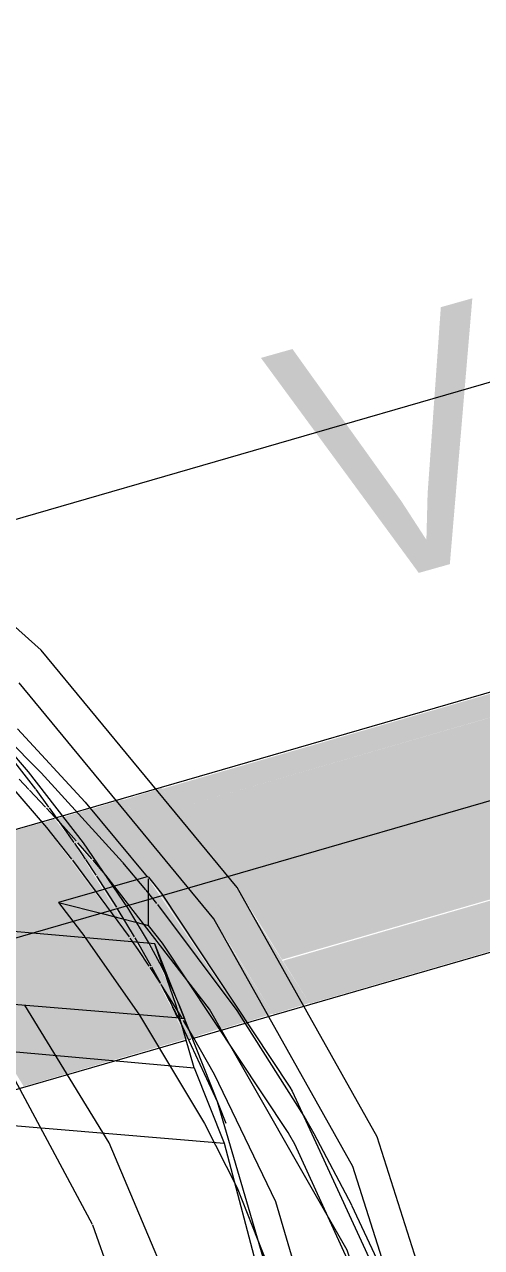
# Model space of a CAD drawing. Header units: metres. Extents: x -0.9 to 62, y -37.3 to 60.
# Drawn here: x 35.391 to 35.4826, y 43.3343 to 43.5792 of the extents above; entities that cross this region are included whole.
import ezdxf

# ---------------------------------------------------------------- set-up
doc = ezdxf.new("R2010")
doc.units = ezdxf.units.M
doc.layers.add('A-FLOR', color=7, linetype='Continuous', lineweight=9, true_color=0x007f00)
for name, color, linetype, lineweight in [('G-ANNO-TEXT', 7, 'Continuous', 5), ('P-PIPE', 7, 'Continuous', 5), ('P-SANR-FIXT', 7, 'Continuous', 5)]:
    doc.layers.add(name, color=color, linetype=linetype, lineweight=lineweight)
doc.styles.add('Century Gothic_2', font='GOTHIC.TTF', dxfattribs={"height": 0.05})

# ---------------------------------------------------------------- blocks, each defined once
blk = doc.blocks.new('Caixa d_água de polietileno 1000 a 5000 Litros - Fortlev - 1000 L-3723394-3D_DT_05')
at = {"layer": 'P-SANR-FIXT', "true_color": 0x1d4581, "transparency": 33554560}
for points in [[(12.43123, 43.38107), (12.43844, 43.38328), (12.42254, 43.40829), (12.40888, 43.42633), (12.40126, 43.42396), (12.41944, 43.39991), (12.43117, 43.38116)], [(12.42578, 43.3795), (12.43116, 43.38118), (12.41842, 43.40129), (12.40115, 43.42409), (12.3947, 43.42208), (12.40765, 43.40641), (12.42572, 43.37959)], [(12.39778, 43.4086), (12.39028, 43.41907), (12.38908, 43.4206), (12.38771, 43.42008), (12.39095, 43.41621), (12.3976, 43.40881)], [(12.42095, 43.3781), (12.42571, 43.3796), (12.40594, 43.40857), (12.3946, 43.4222), (12.38916, 43.4205), (12.39537, 43.41212), (12.39879, 43.40747), (12.4028, 43.40258), (12.41999, 43.37963), (12.42089, 43.3782)], [(12.41342, 43.38017), (12.40746, 43.39292), (12.40594, 43.39531), (12.4037, 43.3955), (12.4088, 43.38678), (12.41103, 43.38273), (12.41268, 43.38023)], [(12.41255, 43.38024), (12.41077, 43.3827), (12.41193, 43.38029), (12.41252, 43.38024)]]:
    blk.add_hatch(color=156, dxfattribs=at).paths.add_polyline_path(points)
h = blk.add_hatch(color=156, dxfattribs=at)
h.paths.add_polyline_path([(12.38121, 43.36661), (12.41391, 43.37619), (12.41179, 43.3803), (12.37073, 43.38371), (12.38115, 43.36671)])
h.paths.add_polyline_path([(12.40295, 43.39556), (12.38495, 43.41941), (12.35165, 43.40977), (12.35963, 43.39932), (12.40224, 43.39563)])
h = blk.add_hatch(color=156, dxfattribs=at)
h.paths.add_polyline_path([(12.41493, 43.37636), (12.42084, 43.37828), (12.41655, 43.38454), (12.39845, 43.40785), (12.39859, 43.40741), (12.40266, 43.40129), (12.4061, 43.39529), (12.40746, 43.39517), (12.41489, 43.37646)])
h.paths.add_polyline_path([(12.4037, 43.3955), (12.39121, 43.4154), (12.38744, 43.42013), (12.38503, 43.41932), (12.38764, 43.41602), (12.40295, 43.39556), (12.40356, 43.39551)])
h = blk.add_hatch(color=156, dxfattribs=at)
h.paths.add_polyline_path([(12.41493, 43.37636), (12.41488, 43.37647), (12.41342, 43.38017), (12.41272, 43.37996), (12.41487, 43.37645)])
h.paths.add_polyline_path([(12.41342, 43.38017), (12.40746, 43.39517), (12.4061, 43.39529), (12.40987, 43.38818), (12.41305, 43.381)])
h.paths.add_polyline_path([(12.40975, 43.3848), (12.40658, 43.3908), (12.40356, 43.39551), (12.40309, 43.39538), (12.40542, 43.39188), (12.40973, 43.38484)])
h.paths.add_polyline_path([(12.4061, 43.39529), (12.39997, 43.40539), (12.39653, 43.41), (12.39076, 43.416), (12.39413, 43.41112), (12.4037, 43.3955), (12.4061, 43.39529)])
h = blk.add_hatch(color=156, dxfattribs=at)
h.paths.add_polyline_path([(12.41396, 43.37608), (12.41486, 43.37646), (12.41249, 43.38024), (12.41199, 43.38017), (12.41391, 43.37618)])
h.paths.add_polyline_path([(12.41193, 43.38029), (12.40826, 43.38724), (12.40295, 43.39556), (12.35963, 43.39912), (12.37023, 43.38454), (12.37073, 43.38371), (12.41179, 43.3803)])
at = {"layer": 'P-SANR-FIXT', "color": 167, "true_color": 0x284b80}
for p, q in [((12.38472, 43.42936), (12.37747, 43.43666)), ((12.401, 43.41151), (12.38472, 43.42936)), ((12.39174, 43.41576), (12.38919, 43.4186)), ((12.39489, 43.41218), (12.39208, 43.41538)), ((12.3977, 43.40891), (12.39512, 43.41192)), ((12.40566, 43.40597), (12.40109, 43.4114)), ((12.39914, 43.4066), (12.39724, 43.40605)), ((12.40789, 43.40325), (12.40574, 43.40587)), ((12.40625, 43.39882), (12.40625, 43.40813)), ((12.40081, 43.40021), (12.4037, 43.39948)), ((12.40901, 43.39527), (12.40625, 43.39882)), ((12.39356, 43.39643), (12.40443, 43.38089)), ((12.41287, 43.38038), (12.4101, 43.38487))]:
    blk.add_line(p, q, dxfattribs=at)
at = {"layer": 'P-SANR-FIXT', "color": 157, "true_color": 0x4e6280}
for p, q in [((12.38584, 43.41841), (12.37307, 43.43319)), ((12.38363, 43.42609), (12.37805, 43.43329)), ((12.41252, 43.38024), (11.84128, 43.42773)), ((12.38628, 43.42251), (12.38369, 43.42601)), ((12.39133, 43.41542), (12.38638, 43.42239)), ((12.39088, 43.41212), (12.38584, 43.41841)), ((12.39285, 43.41321), (12.39143, 43.41529)), ((12.3936, 43.41211), (12.39285, 43.41321)), ((12.40239, 43.39652), (12.39109, 43.41186)), ((12.39573, 43.4089), (12.39367, 43.41201)), ((12.39984, 43.40246), (12.39585, 43.40872)), ((12.40879, 43.40523), (12.43456, 43.36646)), ((12.40342, 43.39654), (12.39995, 43.40228)), ((12.40304, 43.39558), (12.40257, 43.39626)), ((12.404, 43.39555), (12.40353, 43.39635)), ((12.40636, 43.39514), (12.4088, 43.39059)), ((12.4105, 43.38713), (12.41251, 43.38252)), ((12.37089, 43.38375), (12.39495, 43.33906)), ((12.42001, 43.36352), (12.41226, 43.38034)), ((12.41342, 43.38017), (12.41268, 43.38023)), ((12.41944, 43.36899), (12.41524, 43.37641)), ((12.435, 43.36568), (12.45333, 43.32592)), ((12.39502, 43.3389), (12.40376, 43.31433))]:
    blk.add_line(p, q, dxfattribs=at)
at = {"layer": 'P-SANR-FIXT', "color": 167, "true_color": 0x355380}
for p, q in [((12.38225, 43.42605), (12.3803, 43.42808)), ((12.38561, 43.42249), (12.38239, 43.4259)), ((12.38919, 43.4186), (12.38576, 43.42233)), ((12.40594, 43.40857), (12.39914, 43.4066)), ((12.40625, 43.40849), (12.40879, 43.40523)), ((12.39724, 43.40605), (12.38821, 43.40344)), ((12.38821, 43.40344), (12.39347, 43.39655)), ((12.4037, 43.39948), (12.40625, 43.39882)), ((12.40678, 43.39068), (12.404, 43.39555)), ((12.43422, 43.35739), (12.40901, 43.39527)), ((12.40859, 43.38724), (12.40652, 43.39043)), ((12.40868, 43.38721), (12.40691, 43.39045)), ((12.4088, 43.39059), (12.4105, 43.38713)), ((12.4101, 43.38487), (12.40873, 43.38702)), ((12.41226, 43.38034), (12.40878, 43.38702)), ((12.41524, 43.37641), (12.41321, 43.37983)), ((12.43456, 43.36646), (12.435, 43.36568)), ((12.43942, 43.35711), (12.43739, 43.36065)), ((12.44696, 43.3428), (12.43942, 43.35711)), ((12.45332, 43.31628), (12.43553, 43.35506))]:
    blk.add_line(p, q, dxfattribs=at)
at = {"layer": 'P-SANR-FIXT', "color": 8, "true_color": 0x808080}
for p, q in [((11.84871, 43.40348), (12.42137, 43.35522)), ((12.41251, 43.38252), (12.41342, 43.38017)), ((12.42177, 43.35921), (12.41269, 43.38207))]:
    blk.add_line(p, q, dxfattribs=at)
for points in [[(12.38472, 43.45396, 0), (12.33487, 43.49846, 0), (12.27522, 43.53918, 0), (12.25345, 43.55173, 0)], [(12.3539, 43.46097, 0), (12.36902, 43.44478, 0), (12.38213, 43.42955, 0), (12.39315, 43.41538, 0), (12.40204, 43.40236, 0), (12.40636, 43.39514, 0)], [(11.65312, 42.84552, 0), (11.74855, 42.84469, 0), (11.84342, 42.8504, 0), (11.93623, 42.86256, 0), (12.02552, 42.88099, 0), (12.10988, 42.90539, 0), (12.18798, 42.93538, 0), (12.25859, 42.97048, 0), (12.32059, 43.01014, 0), (12.37301, 43.05374, 0), (12.41502, 43.10058, 0), (12.44596, 43.14994, 0), (12.46535, 43.20102, 0), (12.47286, 43.25303, 0), (12.46839, 43.30514, 0), (12.45201, 43.35654, 0), (12.42397, 43.40641, 0), (12.38472, 43.45396, 0)], [(12.40746, 43.39517, 0), (12.33687, 43.40129, 0), (12.26629, 43.40739, 0), (12.19571, 43.41346, 0), (12.12515, 43.41949, 0), (12.0546, 43.42545, 0), (11.98409, 43.43128, 0), (11.91364, 43.43688, 0), (11.84348, 43.44188, 0)], [(11.84947, 43.42308, 0), (11.92039, 43.41569, 0), (11.99123, 43.40888, 0), (12.06198, 43.40229, 0), (12.13269, 43.39582, 0), (12.20338, 43.38941, 0), (12.27405, 43.38303, 0), (12.34472, 43.37668, 0), (12.41537, 43.37035, 0)], [(12.41342, 43.38017, 0), (12.41044, 43.38767, 0), (12.40746, 43.39517, 0)], [(12.41537, 43.37035, 0), (12.41179, 43.3828, 0), (12.40746, 43.39517, 0)], [(12.41537, 43.37035, 0), (12.41837, 43.36279, 0), (12.42137, 43.35522, 0)], [(11.07185, 43.08968, 0), (11.12161, 43.04553, 0), (11.18149, 43.0053, 0), (11.25047, 42.96969, 0), (11.32735, 42.9393, 0), (11.41084, 42.91466, 0), (11.49949, 42.89619, 0), (11.5918, 42.8842, 0), (11.68618, 42.8789, 0), (11.78102, 42.88038, 0), (11.87469, 42.88862, 0), (11.96559, 42.90346, 0), (12.05218, 42.92467, 0), (12.13296, 42.95187, 0), (12.20655, 42.9846, 0), (12.27169, 43.0223, 0), (12.32728, 43.06433, 0), (12.37236, 43.10997, 0), (12.40615, 43.15843, 0), (12.42808, 43.20888, 0), (12.43778, 43.26047, 0), (12.43507, 43.31232, 0), (12.42001, 43.36352, 0)], [(12.42137, 43.35522, 0), (12.42866, 43.32765, 0), (12.43357, 43.30115, 0), (12.43599, 43.27593, 0), (12.43587, 43.25216, 0), (12.43315, 43.23003, 0), (12.42785, 43.20971, 0), (12.42, 43.19135, 0), (12.40968, 43.17508, 0), (12.39701, 43.16103, 0), (12.38213, 43.14928, 0), (12.3652, 43.13991, 0)]]:
    blk.add_polyline3d(points, dxfattribs=at)
at = {"layer": 'P-SANR-FIXT', "color": 157, "true_color": 0x4e6280}
for points in [[(12.37299, 43.05399, 0), (12.41041, 43.09633, 0), (12.44114, 43.14536, 0), (12.4604, 43.19611, 0), (12.46786, 43.24777, 0), (12.46342, 43.29954, 0), (12.44715, 43.3506, 0), (12.41929, 43.40014, 0), (12.3803, 43.44739, 0)], [(12.37999, 43.43817, 0), (12.39351, 43.42351, 0), (12.40594, 43.40857, 0)], [(12.44704, 43.29144, 0), (12.43173, 43.34349, 0), (12.41944, 43.36899, 0)]]:
    blk.add_polyline3d(points, dxfattribs=at)
at = {"layer": 'P-SANR-FIXT', "color": 167, "true_color": 0x355380}
for points in [[(12.46644, 43.26125, 0), (12.4626, 43.28415, 0), (12.44601, 43.33385, 0), (12.41844, 43.38206, 0), (12.3977, 43.40891, 0)], [(12.40625, 43.40849, 0), (12.4061, 43.40853, 0), (12.40594, 43.40857, 0)], [(12.38821, 43.40344, 0), (12.39723, 43.40113, 0), (12.40081, 43.40021, 0)], [(12.40633, 43.3907, 0), (12.40412, 43.394, 0), (12.40304, 43.39558, 0)], [(12.41833, 43.30683, 0), (12.41711, 43.31085, 0), (12.39831, 43.35529, 0), (12.38141, 43.38289, 0)], [(12.40443, 43.38089, 0), (12.41743, 43.35918, 0), (12.42396, 43.34633, 0)], [(12.42397, 43.3463, 0), (12.43698, 43.31334, 0), (12.44658, 43.26656, 0), (12.4461, 43.21949, 0), (12.43555, 43.17277, 0), (12.41508, 43.12705, 0), (12.38496, 43.08296, 0), (12.36664, 43.06197, 0)], [(12.46159, 43.30664, 0), (12.45201, 43.33194, 0), (12.44697, 43.34277, 0)]]:
    blk.add_polyline3d(points, dxfattribs=at)
at = {"layer": 'P-SANR-FIXT', "color": 167, "true_color": 0x284b80}
for points in [[(12.43739, 43.36065, 0), (12.42397, 43.3818, 0), (12.40807, 43.40303, 0)], [(12.43553, 43.35506, 0), (12.43456, 43.35679, 0), (12.43422, 43.35739, 0)]]:
    blk.add_polyline3d(points, dxfattribs=at)

msp = doc.modelspace()

# ---------------------------------------------------------------- hatches: boundary and pattern name
at = {"layer": 'P-PIPE', "true_color": 0x00ffff}
for points in [[(35.42162, 43.42229), (35.86306, 43.55014), (35.86004, 43.55247), (35.85737, 43.55325), (35.41868, 43.42618), (35.42025, 43.4241)], [(35.44267, 43.39198), (35.87491, 43.517), (35.87436, 43.52364), (35.87324, 43.5294), (35.87084, 43.53688), (35.86795, 43.54314), (35.86609, 43.54637), (35.86321, 43.55001), (35.42162, 43.42229), (35.43365, 43.40641), (35.44141, 43.394)], [(35.44818, 43.38318), (35.87158, 43.50586), (35.8734, 43.50835), (35.87453, 43.51225), (35.87491, 43.517), (35.44282, 43.39175), (35.44813, 43.38327)]]:
    msp.add_hatch(color=4, dxfattribs=at).paths.add_polyline_path(points)

# ---------------------------------------------------------------- linework, layer by layer
at = {"layer": 'A-FLOR', "color": 9, "true_color": 0xaad4aa}
msp.add_line((36.02009, 43.66252), (32.70697, 42.70426), dxfattribs=at)
at = {"layer": 'A-FLOR', "color": 254, "true_color": 0xddeddd}
msp.add_line((32.70697, 42.62052), (36.02009, 43.57878), dxfattribs=at)
at = {"layer": 'P-PIPE'}
for p, q in [((35.88323, 43.56089), (35.41846, 43.42647)), ((35.42469, 43.37622), (35.89712, 43.51286))]:
    msp.add_line(p, q, dxfattribs=at)
at = {"layer": 'P-PIPE', "color": 156, "true_color": 0x193c70}
for p, q in [((35.41846, 43.42647), (35.39721, 43.42032)), ((35.42384, 43.37597), (35.42439, 43.37613))]:
    msp.add_line(p, q, dxfattribs=at)
at = {"layer": 'P-PIPE', "color": 169, "true_color": 0x153360}
for p, q in [((35.397, 43.42026), (35.36133, 43.40994)), ((35.37304, 43.36128), (35.42346, 43.37586))]:
    msp.add_line(p, q, dxfattribs=at)

# ---------------------------------------------------------------- block references
at = {"layer": 'P-SANR-FIXT', "color": 157, "true_color": 0x4e6280}
msp.add_blockref('Caixa d_água de polietileno 1000 a 5000 Litros - Fortlev - 1000 L-3723394-3D_DT_05', (23.00968, 0), dxfattribs=at)

# ---------------------------------------------------------------- texts
at = {"layer": 'G-ANNO-TEXT', "insert": (35.43814, 43.51235), "char_height": 0.05, "width": 0.5271095, "attachment_point": 1, "rotation": 15.7342, "style": 'Century Gothic_2'}
msp.add_mtext('VENTILAÇÃO', dxfattribs=at)

doc.saveas('drawing.dxf')
